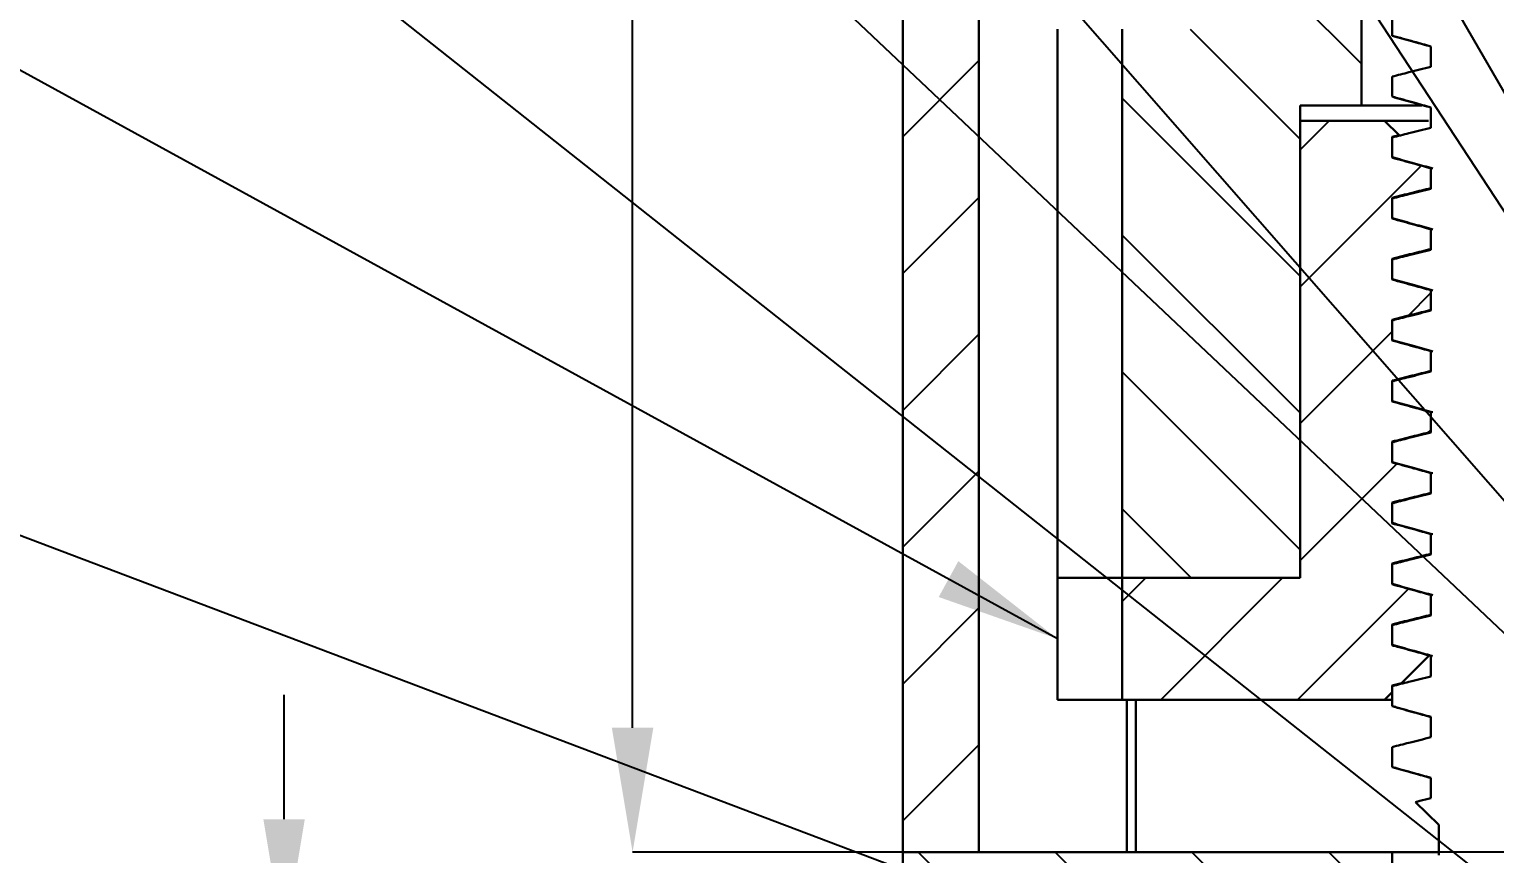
# Model space of a CAD drawing. Header units: millimetres. Extents: x 0 to 2406, y -938 to 757.
# Drawn here: x 2070.57 to 2118.65, y -716.01 to -688.96 of the extents above; entities that cross this region are included whole.
import ezdxf

# ---------------------------------------------------------------- set-up
doc = ezdxf.new("R2010")
doc.units = ezdxf.units.MM
doc.header["$PDSIZE"] = -1
doc.layers.add('10', color=7, linetype='Continuous')
doc.styles.add('SLDTEXTSTYLE2', font='TXT', dxfattribs={"width": 0.7})
doc.dimstyles.new('SLDDIMSTYLE1', dxfattribs={"dimtxt": 3.5, "dimasz": 4.08, "dimexe": 0, "dimexo": 0.0625, "dimgap": 0.875, "dimtad": 2, "dimrnd": 1e-09, "dimzin": 4, "dimdsep": 46, "dimtxsty": 'SLDTEXTSTYLE2', "dimsah": 1, "dimcen": 0.09, "dimadec": 0, "dimazin": 1, "dimtfac": 1, "dimtofl": 0, "dimtmove": 0, "dimatfit": 3, "dimfxl": 1, "dimfrac": 2, "dimtolj": 1, "dimtzin": 12, "dimarcsym": 0})
doc.dimstyles.new('SLDDIMSTYLE4', dxfattribs={"dimtxt": 0.18, "dimasz": 4.08, "dimexe": 0, "dimexo": 0.0625, "dimgap": 0, "dimtad": 0, "dimtih": 1, "dimtoh": 1, "dimdec": 0, "dimrnd": 1e-09, "dimzin": 0, "dimdsep": 46, "dimtxsty": 'Standard', "dimsah": 1, "dimcen": 0.09, "dimadec": 0, "dimazin": 0, "dimtfac": 4.08, "dimtdec": 0, "dimtofl": 0, "dimtmove": 0, "dimatfit": 3, "dimfxl": 1, "dimfrac": 2, "dimtolj": 1, "dimtzin": 0, "dimarcsym": 0})
doc.dimstyles.new('SLDDIMSTYLE8', dxfattribs={"dimtxt": 3.5, "dimasz": 4.08, "dimexe": 0, "dimexo": 0.0625, "dimgap": 0.875, "dimtad": 2, "dimrnd": 1e-09, "dimzin": 4, "dimdsep": 46, "dimtxsty": 'SLDTEXTSTYLE2', "dimsah": 1, "dimcen": 0.09, "dimadec": 0, "dimazin": 1, "dimtfac": 1, "dimtmove": 0, "dimatfit": 0, "dimfxl": 1, "dimfrac": 2, "dimtolj": 1, "dimtzin": 12, "dimarcsym": 0})
pattern_1 = [(135, (1688.1174, -964.403), (-2.245064, -2.245064), [])]
pattern_2 = [(45, (1688.1174, -964.403), (-2.245064, 2.245064), [])]

# ---------------------------------------------------------------- blocks, each defined once
blk = doc.blocks.new('*D77')
at = {"layer": '10', "color": 0, "lineweight": -2, "transparency": 16777216}
for p, q in [((2078.928, -714.884), (2078.928, -710.804)), ((2099.163, -718.964), (2078.928, -718.964)), ((2078.928, -718.964), (2078.928, -733.664)), ((2100.963, -733.664), (2078.928, -733.664)), ((2078.928, -737.744), (2078.928, -746.869))]:
    blk.add_line(p, q, dxfattribs=at)
at = {"layer": '10', "color": 0, "transparency": 16777216}
for points in [[(2078.248, -714.884), (2079.608, -714.884), (2078.928, -718.964)], [(2078.248, -737.744), (2079.608, -737.744), (2078.928, -733.664)]]:
    blk.add_solid(points, dxfattribs=at)
at = {"layer": 'Defpoints', "color": 0, "transparency": 16777216}
for p in [(2078.928, -718.964), (2099.226, -718.964), (2101.026, -733.664)]:
    blk.add_point(p, dxfattribs=at)
at = {"layer": '10', "color": 0, "lineweight": 25, "transparency": 16777216, "insert": (2072.053, -744.347), "char_height": 3.5, "attachment_point": 2, "rotation": 90, "style": 'SLDTEXTSTYLE2'}
blk.add_mtext('\\A1;{\\Fgbenor|c134;\\H1.71429x;15}', dxfattribs=at)
blk = doc.blocks.new('*D78')
at = {"layer": '10', "color": 0, "lineweight": -2, "transparency": 16777216}
for p, q in [((2123.066, -512.064), (2090.361, -512.064)), ((2090.361, -711.884), (2090.361, -516.144)), ((2125.105, -715.964), (2090.361, -715.964))]:
    blk.add_line(p, q, dxfattribs=at)
at = {"layer": '10', "color": 0, "transparency": 16777216}
for points in [[(2089.681, -516.144), (2091.041, -516.144), (2090.361, -512.064)], [(2089.681, -711.884), (2091.041, -711.884), (2090.361, -715.964)]]:
    blk.add_solid(points, dxfattribs=at)
at = {"layer": 'Defpoints', "color": 0, "transparency": 16777216}
for p in [(2090.361, -512.064), (2123.128, -512.064), (2125.168, -715.964)]:
    blk.add_point(p, dxfattribs=at)
at = {"layer": '10', "color": 0, "lineweight": 25, "transparency": 16777216, "insert": (2083.486, -599.575), "char_height": 3.5, "attachment_point": 2, "rotation": 90, "style": 'SLDTEXTSTYLE2'}
blk.add_mtext('\\A1;{\\Fgbenor|c134;\\H1.71429x;204}', dxfattribs=at)

msp = doc.modelspace()

# ---------------------------------------------------------------- hatches: boundary and pattern name
at = {"layer": '10', "linetype": 'Continuous', "lineweight": 25}
h = msp.add_hatch(dxfattribs=at)
h.set_pattern_fill('ANSI31', color=256, angle=90, style=0)
h.set_pattern_definition(pattern_1)
edge = h.paths.add_edge_path(flags=0)
edge.add_line((2106.4256849, -706.9644928), (2112.2617888, -706.9644928))
edge.add_line((2112.2617888, -706.9644928), (2112.2617888, -691.4644928))
edge.add_line((2112.2617888, -691.4644928), (2114.2739086, -691.4644928))
edge.add_line((2114.2739086, -691.4644928), (2114.2739086, -492.1147079))
edge.add_spline(control_points=[(2114.2739086, -492.1147079), (2114.1899202, -492.0646482), (2114.1059393, -492.014576), (2114.0219649, -491.9644928)], knot_values=[0.013742572, 0.013742572, 0.013742572, 0.013742572, 0.0140322545, 0.0140322545, 0.0140322545, 0.0140322545], weights=[1, 1, 1, 1], degree=3, periodic=0)
edge.add_line((2114.0219649, -491.9644928), (2114.0219649, -458.4644928))
edge.add_spline(control_points=[(2114.0219649, -458.4644928), (2113.5186015, -457.9648567), (2113.0156696, -457.4647857), (2112.5129589, -456.9644928)], knot_values=[0.0187995827, 0.0187995827, 0.0187995827, 0.0187995827, 0.0209215817, 0.0209215817, 0.0209215817, 0.0209215817], weights=[1, 1, 1, 1], degree=3, periodic=0)
edge.add_line((2112.5129589, -456.9644928), (2111.0570622, -456.9644928))
edge.add_spline(control_points=[(2111.0570622, -456.9644928), (2110.7895198, -457.2311228), (2110.5220168, -457.4977924), (2110.2545445, -457.7644928)], knot_values=[0.0262010486, 0.0262010486, 0.0262010486, 0.0262010486, 0.0273347172, 0.0273347172, 0.0273347172, 0.0273347172], weights=[1, 1, 1, 1], degree=3, periodic=0)
edge.add_line((2110.2545445, -457.7644928), (2110.2545445, -688.9644928))
edge.add_line((2110.2545445, -688.9644928), (2106.4256849, -688.9644928))
edge.add_line((2106.4256849, -688.9644928), (2106.4256849, -706.9644928))
h = msp.add_hatch(dxfattribs=at)
h.set_pattern_fill('ANSI31', color=256, style=0)
h.set_pattern_definition(pattern_2)
h.paths.add_polyline_path([(2099.2256849, -715.9644928), (2101.7256849, -715.9644928), (2101.7256849, -495.9644928), (2100.0256849, -495.9644928), (2100.0256849, -497.9644928), (2099.2256849, -497.9644928)], flags=0)
h = msp.add_hatch(dxfattribs=at)
h.set_pattern_fill('ANSI31', color=256, style=0)
h.set_pattern_definition(pattern_2)
edge = h.paths.add_edge_path(flags=0)
edge.add_line((2116.5533367, -706.1746144), (2116.5533367, -705.5144873))
edge.add_spline(control_points=[(2116.5533367, -705.5144873), (2116.3482707, -705.4571171), (2116.1431043, -705.4001054), (2115.9378747, -705.3433231), (2115.7198659, -705.2830051), (2115.5017849, -705.2229479), (2115.2836568, -705.1630627)], knot_values=[0.0000397731, 0.0000397731, 0.0000397731, 0.0000397731, 0.0006785928, 0.0006785928, 0.0006785928, 0.0013571902, 0.0013571902, 0.0013571902, 0.0013571902], weights=[1, 1, 1, 1, 1, 1, 1], degree=3, periodic=0)
edge.add_line((2115.2836568, -705.1630627), (2115.2836568, -704.4930627))
edge.add_spline(control_points=[(2115.2836568, -704.4930627), (2115.5014185, -704.4375022), (2115.7192661, -704.3822758), (2115.9372415, -704.3275599), (2116.142473, -704.276043), (2116.3478182, -704.2249739), (2116.5533367, -704.1746144)], knot_values=[0, 0, 0, 0, 0.0006742137, 0.0006742137, 0.0006742137, 0.0013090105, 0.0013090105, 0.0013090105, 0.0013090105], weights=[1, 1, 1, 1, 1, 1, 1], degree=3, periodic=0)
edge.add_line((2116.5533367, -704.1746144), (2116.5533367, -703.5144873))
edge.add_spline(control_points=[(2116.5533367, -703.5144873), (2116.3482707, -703.4571171), (2116.1431043, -703.4001054), (2115.9378747, -703.3433231), (2115.7198659, -703.2830051), (2115.5017849, -703.2229479), (2115.2836568, -703.1630627)], knot_values=[0.0000397731, 0.0000397731, 0.0000397731, 0.0000397731, 0.0006785928, 0.0006785928, 0.0006785928, 0.0013571902, 0.0013571902, 0.0013571902, 0.0013571902], weights=[1, 1, 1, 1, 1, 1, 1], degree=3, periodic=0)
edge.add_line((2115.2836568, -703.1630627), (2115.2836568, -702.4930627))
edge.add_spline(control_points=[(2115.2836568, -702.4930627), (2115.5014185, -702.4375022), (2115.7192661, -702.3822758), (2115.9372415, -702.3275599), (2116.142473, -702.276043), (2116.3478182, -702.2249739), (2116.5533367, -702.1746144)], knot_values=[0, 0, 0, 0, 0.0006742137, 0.0006742137, 0.0006742137, 0.0013090105, 0.0013090105, 0.0013090105, 0.0013090105], weights=[1, 1, 1, 1, 1, 1, 1], degree=3, periodic=0)
edge.add_line((2116.5533367, -702.1746144), (2116.5533367, -701.5144873))
edge.add_spline(control_points=[(2116.5533367, -701.5144873), (2116.3482707, -701.4571171), (2116.1431043, -701.4001054), (2115.9378747, -701.3433231), (2115.7198659, -701.2830051), (2115.5017849, -701.2229479), (2115.2836568, -701.1630627)], knot_values=[0.0000397731, 0.0000397731, 0.0000397731, 0.0000397731, 0.0006785928, 0.0006785928, 0.0006785928, 0.0013571902, 0.0013571902, 0.0013571902, 0.0013571902], weights=[1, 1, 1, 1, 1, 1, 1], degree=3, periodic=0)
edge.add_line((2115.2836568, -701.1630627), (2115.2836568, -700.4930627))
edge.add_spline(control_points=[(2115.2836568, -700.4930627), (2115.5014185, -700.4375022), (2115.7192661, -700.3822758), (2115.9372415, -700.3275599), (2116.142473, -700.276043), (2116.3478182, -700.2249739), (2116.5533367, -700.1746144)], knot_values=[0, 0, 0, 0, 0.0006742137, 0.0006742137, 0.0006742137, 0.0013090105, 0.0013090105, 0.0013090105, 0.0013090105], weights=[1, 1, 1, 1, 1, 1, 1], degree=3, periodic=0)
edge.add_line((2116.5533367, -700.1746144), (2116.5533367, -699.5144873))
edge.add_spline(control_points=[(2116.5533367, -699.5144873), (2116.3482707, -699.4571171), (2116.1431043, -699.4001054), (2115.9378747, -699.3433231), (2115.7198659, -699.2830051), (2115.5017849, -699.2229479), (2115.2836568, -699.1630627)], knot_values=[0.0000397731, 0.0000397731, 0.0000397731, 0.0000397731, 0.0006785928, 0.0006785928, 0.0006785928, 0.0013571902, 0.0013571902, 0.0013571902, 0.0013571902], weights=[1, 1, 1, 1, 1, 1, 1], degree=3, periodic=0)
edge.add_line((2115.2836568, -699.1630627), (2115.2836568, -698.4930627))
edge.add_spline(control_points=[(2115.2836568, -698.4930627), (2115.5014185, -698.4375022), (2115.7192661, -698.3822758), (2115.9372415, -698.3275599), (2116.142473, -698.276043), (2116.3478182, -698.2249739), (2116.5533367, -698.1746144)], knot_values=[0, 0, 0, 0, 0.0006742137, 0.0006742137, 0.0006742137, 0.0013090105, 0.0013090105, 0.0013090105, 0.0013090105], weights=[1, 1, 1, 1, 1, 1, 1], degree=3, periodic=0)
edge.add_line((2116.5533367, -698.1746144), (2116.5533367, -697.5144873))
edge.add_spline(control_points=[(2116.5533367, -697.5144873), (2116.3482707, -697.4571171), (2116.1431043, -697.4001054), (2115.9378747, -697.3433231), (2115.7198659, -697.2830051), (2115.5017849, -697.2229479), (2115.2836568, -697.1630627)], knot_values=[0.0000397731, 0.0000397731, 0.0000397731, 0.0000397731, 0.0006785928, 0.0006785928, 0.0006785928, 0.0013571902, 0.0013571902, 0.0013571902, 0.0013571902], weights=[1, 1, 1, 1, 1, 1, 1], degree=3, periodic=0)
edge.add_line((2115.2836568, -697.1630627), (2115.2836568, -696.4930627))
edge.add_spline(control_points=[(2115.2836568, -696.4930627), (2115.5014185, -696.4375022), (2115.7192661, -696.3822758), (2115.9372415, -696.3275599), (2116.142473, -696.276043), (2116.3478182, -696.2249739), (2116.5533367, -696.1746144)], knot_values=[0, 0, 0, 0, 0.0006742137, 0.0006742137, 0.0006742137, 0.0013090105, 0.0013090105, 0.0013090105, 0.0013090105], weights=[1, 1, 1, 1, 1, 1, 1], degree=3, periodic=0)
edge.add_line((2116.5533367, -696.1746144), (2116.5533367, -695.5144873))
edge.add_spline(control_points=[(2116.5533367, -695.5144873), (2116.3482707, -695.4571171), (2116.1431043, -695.4001054), (2115.9378747, -695.3433231), (2115.7198659, -695.2830051), (2115.5017849, -695.2229479), (2115.2836568, -695.1630627)], knot_values=[0.0000397731, 0.0000397731, 0.0000397731, 0.0000397731, 0.0006785928, 0.0006785928, 0.0006785928, 0.0013571902, 0.0013571902, 0.0013571902, 0.0013571902], weights=[1, 1, 1, 1, 1, 1, 1], degree=3, periodic=0)
edge.add_line((2115.2836568, -695.1630627), (2115.2836568, -694.4930627))
edge.add_spline(control_points=[(2115.2836568, -694.4930627), (2115.5014185, -694.4375022), (2115.7192661, -694.3822758), (2115.9372415, -694.3275599), (2116.142473, -694.276043), (2116.3478182, -694.2249739), (2116.5533367, -694.1746144)], knot_values=[0, 0, 0, 0, 0.0006742137, 0.0006742137, 0.0006742137, 0.0013090105, 0.0013090105, 0.0013090105, 0.0013090105], weights=[1, 1, 1, 1, 1, 1, 1], degree=3, periodic=0)
edge.add_line((2116.5533367, -694.1746144), (2116.5533367, -693.5144873))
edge.add_spline(control_points=[(2116.5533367, -693.5144873), (2116.3482707, -693.4571171), (2116.1431043, -693.4001054), (2115.9378747, -693.3433231), (2115.7198659, -693.2830051), (2115.5017849, -693.2229479), (2115.2836568, -693.1630627)], knot_values=[0.0000397731, 0.0000397731, 0.0000397731, 0.0000397731, 0.0006785928, 0.0006785928, 0.0006785928, 0.0013571902, 0.0013571902, 0.0013571902, 0.0013571902], weights=[1, 1, 1, 1, 1, 1, 1], degree=3, periodic=0)
edge.add_line((2115.2836568, -693.1630627), (2115.2836568, -692.4930627))
edge.add_spline(control_points=[(2115.2836568, -692.4930627), (2115.3583854, -692.4739962), (2115.4331241, -692.4549699), (2115.5078746, -692.4359896)], knot_values=[0, 0, 0, 0, 0.0002313674, 0.0002313674, 0.0002313674, 0.0002313674], weights=[1, 1, 1, 1], degree=3, periodic=0)
edge.add_spline(control_points=[(2115.5078746, -692.4359896), (2115.3487806, -692.2789163), (2115.189786, -692.1217423), (2115.0308662, -691.9644928)], knot_values=[0.0132082727, 0.0132082727, 0.0132082727, 0.0132082727, 0.0138769161, 0.0138769161, 0.0138769161, 0.0138769161], weights=[1, 1, 1, 1], degree=3, periodic=0)
edge.add_line((2115.0308662, -691.9644928), (2112.2617888, -691.9644928))
edge.add_line((2112.2617888, -691.9644928), (2112.2617888, -706.9644928))
edge.add_line((2112.2617888, -706.9644928), (2106.4256849, -706.9644928))
edge.add_line((2106.4256849, -706.9644928), (2106.4256849, -710.9644928))
edge.add_line((2106.4256849, -710.9644928), (2115.0308662, -710.9644928))
edge.add_spline(control_points=[(2115.0308662, -710.9644928), (2115.1151075, -710.881137), (2115.1993699, -710.7978025), (2115.2836568, -710.7144928)], knot_values=[0.0000542978, 0.0000542978, 0.0000542978, 0.0000542978, 0.000409714, 0.000409714, 0.000409714, 0.000409714], weights=[1, 1, 1, 1], degree=3, periodic=0)
edge.add_line((2115.2836568, -710.7144928), (2115.2836568, -710.4930627))
edge.add_spline(control_points=[(2115.2836568, -710.4930627), (2115.3842857, -710.4673879), (2115.4849331, -710.4417858), (2115.5856027, -710.4162713)], knot_values=[0, 0, 0, 0, 0.0003115576, 0.0003115576, 0.0003115576, 0.0003115576], weights=[1, 1, 1, 1], degree=3, periodic=0)
edge.add_spline(control_points=[(2115.5856027, -710.4162713), (2115.8944521, -710.1114746), (2116.2036751, -709.8070548), (2116.5136317, -709.5033842)], knot_values=[0.0008339732, 0.0008339732, 0.0008339732, 0.0008339732, 0.0021354011, 0.0021354011, 0.0021354011, 0.0021354011], weights=[1, 1, 1, 1], degree=3, periodic=0)
edge.add_spline(control_points=[(2116.5136317, -709.5033842), (2116.3217881, -709.4497599), (2116.1298591, -709.3964408), (2115.9378747, -709.3433231), (2115.7198659, -709.2830051), (2115.5017849, -709.2229479), (2115.2836568, -709.1630627)], knot_values=[0.0000810013, 0.0000810013, 0.0000810013, 0.0000810013, 0.0006785928, 0.0006785928, 0.0006785928, 0.0013571902, 0.0013571902, 0.0013571902, 0.0013571902], weights=[1, 1, 1, 1, 1, 1, 1], degree=3, periodic=0)
edge.add_line((2115.2836568, -709.1630627), (2115.2836568, -708.4930627))
edge.add_spline(control_points=[(2115.2836568, -708.4930627), (2115.5014185, -708.4375022), (2115.7192661, -708.3822758), (2115.9372415, -708.3275599), (2116.142473, -708.276043), (2116.3478182, -708.2249739), (2116.5533367, -708.1746144)], knot_values=[0, 0, 0, 0, 0.0006742137, 0.0006742137, 0.0006742137, 0.0013090105, 0.0013090105, 0.0013090105, 0.0013090105], weights=[1, 1, 1, 1, 1, 1, 1], degree=3, periodic=0)
edge.add_line((2116.5533367, -708.1746144), (2116.5533367, -707.5144873))
edge.add_spline(control_points=[(2116.5533367, -707.5144873), (2116.3482707, -707.4571171), (2116.1431043, -707.4001054), (2115.9378747, -707.3433231), (2115.7198659, -707.2830051), (2115.5017849, -707.2229479), (2115.2836568, -707.1630627)], knot_values=[0.0000397731, 0.0000397731, 0.0000397731, 0.0000397731, 0.0006785928, 0.0006785928, 0.0006785928, 0.0013571902, 0.0013571902, 0.0013571902, 0.0013571902], weights=[1, 1, 1, 1, 1, 1, 1], degree=3, periodic=0)
edge.add_line((2115.2836568, -707.1630627), (2115.2836568, -706.4930627))
edge.add_spline(control_points=[(2115.2836568, -706.4930627), (2115.5014185, -706.4375022), (2115.7192661, -706.3822758), (2115.9372415, -706.3275599), (2116.142473, -706.276043), (2116.3478182, -706.2249739), (2116.5533367, -706.1746144)], knot_values=[0, 0, 0, 0, 0.0006742137, 0.0006742137, 0.0006742137, 0.0013090105, 0.0013090105, 0.0013090105, 0.0013090105], weights=[1, 1, 1, 1, 1, 1, 1], degree=3, periodic=0)
h = msp.add_hatch(dxfattribs=at)
h.set_pattern_fill('ANSI31', color=256, angle=90, style=0)
h.set_pattern_definition(pattern_1)
h.paths.add_polyline_path([(2099.2256849, -715.9644928), (2099.2256849, -718.9644928), (2115.2836568, -718.9644928), (2115.2836568, -715.9644928)], flags=0)

# ---------------------------------------------------------------- linework, layer by layer
at = {"color": 7, "linetype": 'Continuous', "lineweight": 30}
for p, q in [((2114.2739086, -691.4644928), (2114.2739086, -492.1147079)), ((2101.7256849, -715.9644928), (2101.7256849, -495.9644928)), ((2099.2256849, -715.9644928), (2099.2256849, -497.9644928)), ((2104.3058859, -706.9644928), (2104.3058859, -688.9644928)), ((2106.4256849, -688.9644928), (2106.4256849, -706.9644928)), ((2115.2836568, -689.1770925), (2115.2836568, -688.5139002)), ((2115.369521, -689.2012007), (2115.2836458, -689.177088)), ((2116.5533367, -689.5254174), (2116.5533367, -690.1954174)), ((2115.2836568, -691.173861), (2115.2836568, -690.5174144)), ((2115.3888567, -691.1992127), (2115.2836611, -691.1738628)), ((2112.2617888, -691.4644928), (2112.2617888, -706.9644928)), ((2112.2617888, -691.4644928), (2114.2739086, -691.4644928)), ((2114.2739086, -691.4644928), (2116.2618087, -691.4644928)), ((2116.5533367, -691.5254174), (2116.5533367, -692.1954174)), ((2112.2617888, -706.9644928), (2112.2617888, -691.9644928)), ((2115.0308662, -691.9644928), (2112.2617888, -691.9644928)), ((2115.5078746, -692.4359896), (2115.0308662, -691.9644928)), ((2115.0308662, -691.9644928), (2116.4786481, -691.9644928)), ((2115.2836568, -692.4930627), (2115.5078746, -692.4359896)), ((2115.2836568, -693.1630627), (2115.2836568, -692.4930627)), ((2115.2836568, -693.1747559), (2115.2836568, -692.5138427)), ((2116.5533367, -693.5144873), (2116.5533367, -694.1746144)), ((2116.6220307, -693.5317669), (2116.5533367, -693.5144873)), ((2116.5533367, -693.5254174), (2116.5533367, -694.1954174)), ((2115.2836568, -695.1630627), (2115.2836568, -694.4930627)), ((2115.3575852, -694.5086791), (2115.2836568, -694.4930627)), ((2115.2836568, -695.177571), (2115.2836568, -694.5145963)), ((2116.5533367, -695.5144873), (2116.5533367, -696.1746144)), ((2116.6220307, -695.5317669), (2116.5533367, -695.5144873)), ((2116.5533367, -695.5254174), (2116.5533367, -696.1954174)), ((2115.2836568, -697.1630627), (2115.2836568, -696.4930627)), ((2115.3587224, -696.5089193), (2115.2836568, -696.4930627)), ((2115.2836568, -697.1729705), (2115.2836568, -696.516921)), ((2115.3662226, -697.1975624), (2115.2836651, -697.1729739)), ((2116.5533367, -697.5144873), (2116.5533367, -698.1746144)), ((2116.6220307, -697.5317669), (2116.5533367, -697.5144873)), ((2116.5533367, -697.5254174), (2116.5533367, -698.1954174)), ((2115.2836568, -699.1630627), (2115.2836568, -698.4930627)), ((2115.3575647, -698.5086748), (2115.2836568, -698.4930627)), ((2115.2836568, -699.1754305), (2115.2836568, -698.5145544)), ((2115.3705088, -699.1999417), (2115.2836536, -699.1754292)), ((2116.5533367, -699.5144873), (2116.5533367, -700.1746144)), ((2116.6220307, -699.5317669), (2116.5533367, -699.5144873)), ((2116.5533367, -699.5254174), (2116.5533367, -700.1954174)), ((2115.2836568, -701.1630627), (2115.2836568, -700.4930627)), ((2115.3587406, -700.5089232), (2115.2836568, -700.4930627)), ((2115.2836568, -701.173916), (2115.2836568, -700.5169581)), ((2115.3914264, -701.1993328), (2115.2836608, -701.1739177)), ((2116.5533367, -701.5144873), (2116.5533367, -702.1746144)), ((2116.6220307, -701.5317669), (2116.5533367, -701.5144873)), ((2116.5533367, -701.5254174), (2116.5533367, -702.1954174)), ((2115.2836568, -703.1630627), (2115.2836568, -702.4930627)), ((2115.3572575, -702.5086099), (2115.2836568, -702.4930627)), ((2115.2836568, -703.1739967), (2115.2836568, -702.5139265)), ((2116.5533367, -703.5144873), (2116.5533367, -704.1746144)), ((2116.6220307, -703.5317669), (2116.5533367, -703.5144873)), ((2116.5533367, -703.5254174), (2116.5533367, -704.1954174)), ((2115.2836568, -705.1630627), (2115.2836568, -704.4930627)), ((2115.3576572, -704.5086943), (2115.2836568, -704.4930627)), ((2115.2836568, -705.1750084), (2115.2836568, -704.5147435)), ((2116.5533367, -705.5144873), (2116.5533367, -706.1746144)), ((2116.6220307, -705.5317669), (2116.5533367, -705.5144873)), ((2116.5533367, -705.5254174), (2116.5533367, -706.1954174)), ((2115.2836568, -707.1630627), (2115.2836568, -706.4930627)), ((2115.3586326, -706.5089004), (2115.2836568, -706.4930627)), ((2115.2836568, -707.1740105), (2115.2836568, -706.5167374)), ((2104.3058859, -706.9644928), (2106.4256849, -706.9644928)), ((2104.3058859, -706.9644928), (2104.3058859, -710.9644928)), ((2106.4256849, -706.9644928), (2104.3058859, -706.9644928)), ((2112.2617888, -706.9644928), (2106.4256849, -706.9644928)), ((2106.4256849, -706.9644928), (2106.4256849, -710.9644928)), ((2106.4256849, -706.9644928), (2112.2617888, -706.9644928)), ((2115.3246218, -707.1859898), (2115.2836604, -707.1740119)), ((2116.5533367, -707.5144873), (2116.5533367, -708.1746144)), ((2116.6220307, -707.5317669), (2116.5533367, -707.5144873)), ((2116.5533367, -707.5254174), (2116.5533367, -708.1954174)), ((2115.2836568, -709.1630627), (2115.2836568, -708.4930627)), ((2115.3576272, -708.508688), (2115.2836568, -708.4930627)), ((2115.2836568, -709.1747529), (2115.2836568, -708.5146823)), ((2115.5856027, -710.4162713), (2116.5136317, -709.5033842)), ((2116.5533367, -709.5254174), (2116.5533367, -710.1954174)), ((2115.2836568, -710.4930627), (2115.5856027, -710.4162713)), ((2115.2836568, -710.7144928), (2115.2836568, -710.4930627)), ((2115.3585255, -710.5088777), (2115.2836568, -710.4930627)), ((2115.2836568, -711.1739875), (2115.2836568, -710.5165185)), ((2106.4256849, -710.9644928), (2104.3058859, -710.9644928)), ((2106.4256849, -710.9644928), (2115.0308662, -710.9644928)), ((2106.5756849, -715.9644928), (2106.5756849, -710.9644928)), ((2106.8756849, -715.9644928), (2106.8756849, -710.9644928)), ((2115.0308662, -710.9644928), (2115.2836568, -710.7144928)), ((2115.2836568, -710.9644928), (2115.0308662, -710.9644928)), ((2115.3940085, -711.1994676), (2115.2836605, -711.173989)), ((2116.5533367, -711.5254174), (2116.5533367, -712.1954174)), ((2115.2836568, -713.1761392), (2115.2836568, -712.5140255)), ((2115.3991936, -713.201182), (2115.2836502, -713.1761365)), ((2116.5533367, -713.5254174), (2116.5533367, -714.1954174)), ((2116.0500611, -714.3204154), (2116.8090138, -715.0644928)), ((2116.8090138, -716.0644928), (2116.8090138, -715.0644928)), ((2101.7256849, -715.9644928), (2099.2256849, -715.9644928)), ((2099.2256849, -718.9644928), (2099.2256849, -715.9644928)), ((2115.2836568, -715.9644928), (2099.2256849, -715.9644928)), ((2115.2836568, -718.9644928), (2115.2836568, -715.9644928)), ((2116.8090138, -715.9644928), (2115.2836568, -715.9644928))]:
    msp.add_line(p, q, dxfattribs=at)
for points, knots in [([(2115.2836568, -689.1747443), (2115.4027351, -689.2074094), (2115.6408916, -689.2727397), (2116.0641927, -689.3893629), (2116.3682453, -689.4739346), (2116.5533367, -689.5254174)], [0, 0, 0, 0, 0.2812230588, 0.5624461346, 1, 1, 1, 1]), ([(2115.3572946, -689.1985924), (2115.5737878, -689.2582207), (2115.9728614, -689.3681369), (2116.3711263, -689.4796302), (2116.5533367, -689.5306395)], [0, 0, 0, 0, 0.5424893841, 1, 1, 1, 1]), ([(2116.5533367, -690.1954174), (2116.4334608, -690.2250228), (2116.193709, -690.2842335), (2115.7704611, -690.3905593), (2115.4672324, -690.4678346), (2115.2836568, -690.5146172)], [0, 0, 0, 0, 0.2829471771, 0.5658941508, 1, 1, 1, 1]), ([(2115.2836568, -691.1747443), (2115.4027351, -691.2074094), (2115.6408916, -691.2727397), (2116.0641927, -691.3893629), (2116.3682453, -691.4739346), (2116.5533367, -691.5254174)], [0, 0, 0, 0, 0.2812230588, 0.5624461346, 1, 1, 1, 1]), ([(2115.3572946, -691.1985924), (2115.5737878, -691.2582207), (2115.9728614, -691.3681369), (2116.3711263, -691.4796302), (2116.5533367, -691.5306395)], [0, 0, 0, 0, 0.5424893852, 1, 1, 1, 1]), ([(2116.5533367, -692.1954174), (2116.4334608, -692.2250228), (2116.193709, -692.2842335), (2115.7704611, -692.3905593), (2115.4672324, -692.4678346), (2115.2836568, -692.5146172)], [0, 0, 0, 0, 0.2829471771, 0.5658941508, 1, 1, 1, 1]), ([(2115.3621356, -693.1995063), (2115.3538308, -693.1975871), (2115.3174153, -693.1891716), (2115.2983636, -693.181036), (2115.2836567, -693.1747558)], [0, 0, 0, 0, 0.2280581208, 1, 1, 1, 1]), ([(2116.5533367, -693.5144873), (2116.3482156, -693.4573138), (2115.9252009, -693.3394065), (2115.5017666, -693.2230154), (2115.2836568, -693.1630627)], [0, 0, 0, 0, 0.4849030535, 1, 1, 1, 1]), ([(2115.2836568, -693.1747443), (2115.4027351, -693.2074094), (2115.6408916, -693.2727397), (2116.0641927, -693.3893629), (2116.3682453, -693.4739346), (2116.5533367, -693.5254174)], [0, 0, 0, 0, 0.2812230588, 0.5624461346, 1, 1, 1, 1]), ([(2115.2836568, -694.4930627), (2115.5014525, -694.4376325), (2115.9243105, -694.3300126), (2116.3479133, -694.2253633), (2116.5533367, -694.1746144)], [0, 0, 0, 0, 0.5150564462, 1, 1, 1, 1]), ([(2116.5533367, -694.1954174), (2116.4334608, -694.2250228), (2116.193709, -694.2842335), (2115.7704611, -694.3905593), (2115.4672324, -694.4678346), (2115.2836568, -694.5146172)], [0, 0, 0, 0, 0.2829471771, 0.5658941508, 1, 1, 1, 1]), ([(2116.5533367, -695.5144873), (2116.3482156, -695.4573138), (2115.9252009, -695.3394065), (2115.5017666, -695.2230154), (2115.2836568, -695.1630627)], [0, 0, 0, 0, 0.4849030535, 1, 1, 1, 1]), ([(2115.2836568, -695.1747443), (2115.4027351, -695.2074094), (2115.6408916, -695.2727397), (2116.0641927, -695.3893629), (2116.3682453, -695.4739346), (2116.5533367, -695.5254174)], [0, 0, 0, 0, 0.2812230588, 0.5624461346, 1, 1, 1, 1]), ([(2115.2836568, -696.4930627), (2115.5014525, -696.4376325), (2115.9243105, -696.3300126), (2116.3479133, -696.2253633), (2116.5533367, -696.1746144)], [0, 0, 0, 0, 0.5150564462, 1, 1, 1, 1]), ([(2116.5533367, -696.1954174), (2116.4334608, -696.2250228), (2116.193709, -696.2842335), (2115.7704611, -696.3905593), (2115.4672324, -696.4678346), (2115.2836568, -696.5146172)], [0, 0, 0, 0, 0.2829471771, 0.5658941508, 1, 1, 1, 1]), ([(2116.5533367, -697.5144873), (2116.3482156, -697.4573138), (2115.9252009, -697.3394065), (2115.5017666, -697.2230154), (2115.2836568, -697.1630627)], [0, 0, 0, 0, 0.4849030535, 1, 1, 1, 1]), ([(2115.2836568, -697.1747443), (2115.4027351, -697.2074094), (2115.6408916, -697.2727397), (2116.0641927, -697.3893629), (2116.3682453, -697.4739346), (2116.5533367, -697.5254174)], [0, 0, 0, 0, 0.2812230588, 0.5624461346, 1, 1, 1, 1]), ([(2115.2836568, -698.4930627), (2115.5014525, -698.4376325), (2115.9243105, -698.3300126), (2116.3479133, -698.2253633), (2116.5533367, -698.1746144)], [0, 0, 0, 0, 0.5150564462, 1, 1, 1, 1]), ([(2116.5533367, -698.1954174), (2116.4334608, -698.2250228), (2116.193709, -698.2842335), (2115.7704611, -698.3905593), (2115.4672324, -698.4678346), (2115.2836568, -698.5146172)], [0, 0, 0, 0, 0.2829471771, 0.5658941508, 1, 1, 1, 1]), ([(2116.5533367, -699.5144873), (2116.3482156, -699.4573138), (2115.9252009, -699.3394065), (2115.5017666, -699.2230154), (2115.2836568, -699.1630627)], [0, 0, 0, 0, 0.4849030535, 1, 1, 1, 1]), ([(2115.2836568, -699.1747443), (2115.4027351, -699.2074094), (2115.6408916, -699.2727397), (2116.0641927, -699.3893629), (2116.3682453, -699.4739346), (2116.5533367, -699.5254174)], [0, 0, 0, 0, 0.2812230588, 0.5624461346, 1, 1, 1, 1]), ([(2115.2836568, -700.4930627), (2115.5014525, -700.4376325), (2115.9243105, -700.3300126), (2116.3479133, -700.2253633), (2116.5533367, -700.1746144)], [0, 0, 0, 0, 0.5150564462, 1, 1, 1, 1]), ([(2116.5533367, -700.1954174), (2116.4334608, -700.2250228), (2116.193709, -700.2842335), (2115.7704611, -700.3905593), (2115.4672324, -700.4678346), (2115.2836568, -700.5146172)], [0, 0, 0, 0, 0.2829471771, 0.5658941508, 1, 1, 1, 1]), ([(2116.5533367, -701.5144873), (2116.3482156, -701.4573138), (2115.9252009, -701.3394065), (2115.5017666, -701.2230154), (2115.2836568, -701.1630627)], [0, 0, 0, 0, 0.4849030535, 1, 1, 1, 1]), ([(2115.2836568, -701.1747443), (2115.4027351, -701.2074094), (2115.6408916, -701.2727397), (2116.0641927, -701.3893629), (2116.3682453, -701.4739346), (2116.5533367, -701.5254174)], [0, 0, 0, 0, 0.2812230588, 0.5624461346, 1, 1, 1, 1]), ([(2115.2836568, -702.4930627), (2115.5014525, -702.4376325), (2115.9243105, -702.3300126), (2116.3479133, -702.2253633), (2116.5533367, -702.1746144)], [0, 0, 0, 0, 0.5150564462, 1, 1, 1, 1]), ([(2116.5533367, -702.1954174), (2116.4334608, -702.2250228), (2116.193709, -702.2842335), (2115.7704611, -702.3905593), (2115.4672324, -702.4678346), (2115.2836568, -702.5146172)], [0, 0, 0, 0, 0.2829471771, 0.5658941508, 1, 1, 1, 1]), ([(2116.5533367, -703.5144873), (2116.3482156, -703.4573138), (2115.9252009, -703.3394065), (2115.5017666, -703.2230154), (2115.2836568, -703.1630627)], [0, 0, 0, 0, 0.4849030535, 1, 1, 1, 1]), ([(2115.2836568, -703.1747443), (2115.4027351, -703.2074094), (2115.6408916, -703.2727397), (2116.0641927, -703.3893629), (2116.3682453, -703.4739346), (2116.5533367, -703.5254174)], [0, 0, 0, 0, 0.28122305878, 0.56244613455, 1, 1, 1, 1]), ([(2115.3629779, -703.1985486), (2115.3368863, -703.1914991), (2115.3064112, -703.1832652), (2115.2865214, -703.1751635), (2115.2836604, -703.1739981)], [0, 0, 0, 0, 0.8561575094, 1, 1, 1, 1]), ([(2115.2836568, -704.4930627), (2115.5014525, -704.4376325), (2115.9243105, -704.3300126), (2116.3479133, -704.2253633), (2116.5533367, -704.1746144)], [0, 0, 0, 0, 0.5150564462, 1, 1, 1, 1]), ([(2116.5533367, -704.1954174), (2116.4334608, -704.2250228), (2116.193709, -704.2842335), (2115.7704611, -704.3905593), (2115.4672324, -704.4678346), (2115.2836568, -704.5146172)], [0, 0, 0, 0, 0.2829471771, 0.5658941508, 1, 1, 1, 1]), ([(2115.3605381, -705.1989423), (2115.3561488, -705.1980059), (2115.3174691, -705.1897542), (2115.2995454, -705.1819376), (2115.2836556, -705.1750079)], [0, 0, 0, 0, 0.1134790876, 1, 1, 1, 1]), ([(2116.5533367, -705.5144873), (2116.3482156, -705.4573138), (2115.9252009, -705.3394065), (2115.5017666, -705.2230154), (2115.2836568, -705.1630627)], [0, 0, 0, 0, 0.4849030535, 1, 1, 1, 1]), ([(2115.2836568, -705.1747443), (2115.4027351, -705.2074094), (2115.6408916, -705.2727397), (2116.0641927, -705.3893629), (2116.3682453, -705.4739346), (2116.5533367, -705.5254174)], [0, 0, 0, 0, 0.2812230588, 0.5624461346, 1, 1, 1, 1]), ([(2115.2836568, -706.4930627), (2115.5014525, -706.4376325), (2115.9243105, -706.3300126), (2116.3479133, -706.2253633), (2116.5533367, -706.1746144)], [0, 0, 0, 0, 0.5150564462, 1, 1, 1, 1]), ([(2116.5533367, -706.1954174), (2116.4334608, -706.2250228), (2116.193709, -706.2842335), (2115.7704611, -706.3905593), (2115.4672324, -706.4678346), (2115.2836568, -706.5146172)], [0, 0, 0, 0, 0.2829471771, 0.5658941508, 1, 1, 1, 1]), ([(2116.5533367, -707.5144873), (2116.3482156, -707.4573138), (2115.9252009, -707.3394065), (2115.5017666, -707.2230154), (2115.2836568, -707.1630627)], [0, 0, 0, 0, 0.4849030535, 1, 1, 1, 1]), ([(2115.2836568, -707.1747443), (2115.4027351, -707.2074094), (2115.6408916, -707.2727397), (2116.0641927, -707.3893629), (2116.3682453, -707.4739346), (2116.5533367, -707.5254174)], [0, 0, 0, 0, 0.28122305878, 0.56244613455, 1, 1, 1, 1]), ([(2115.2836568, -708.4930627), (2115.5014525, -708.4376325), (2115.9243105, -708.3300126), (2116.3479133, -708.2253633), (2116.5533367, -708.1746144)], [0, 0, 0, 0, 0.5150564462, 1, 1, 1, 1]), ([(2116.5533367, -708.1954174), (2116.4334608, -708.2250228), (2116.193709, -708.2842335), (2115.7704611, -708.3905593), (2115.4672324, -708.4678346), (2115.2836568, -708.5146172)], [0, 0, 0, 0, 0.2829471771, 0.5658941508, 1, 1, 1, 1]), ([(2116.5136317, -709.5033842), (2116.3217412, -709.4499275), (2115.9119486, -709.335768), (2115.5017662, -709.2230168), (2115.2836568, -709.1630627)], [0, 0, 0, 0, 0.4682624777, 1, 1, 1, 1]), ([(2115.2836568, -709.1747443), (2115.4027351, -709.2074094), (2115.6408916, -709.2727397), (2116.0641927, -709.3893629), (2116.3682453, -709.4739346), (2116.5533367, -709.5254174)], [0, 0, 0, 0, 0.28122305878, 0.56244613455, 1, 1, 1, 1]), ([(2115.3643657, -709.1992697), (2115.3399277, -709.1928568), (2115.3081897, -709.1845282), (2115.2882443, -709.1765808), (2115.2836568, -709.1747529)], [0, 0, 0, 0, 0.76999308898, 1, 1, 1, 1]), ([(2116.6050336, -709.5303977), (2116.5915582, -709.5282381), (2116.5364215, -709.5194017), (2116.5234403, -709.510278), (2116.5136317, -709.5033842)], [0, 0, 0, 0, 0.2443992992, 1, 1, 1, 1]), ([(2116.5533367, -710.1954174), (2116.4334608, -710.2250228), (2116.193709, -710.2842335), (2115.7704611, -710.3905593), (2115.4672324, -710.4678346), (2115.2836568, -710.5146172)], [0, 0, 0, 0, 0.2829471771, 0.5658941508, 1, 1, 1, 1]), ([(2115.2836568, -711.1747443), (2115.4027351, -711.2074094), (2115.6408916, -711.2727397), (2116.0641927, -711.3893629), (2116.3682453, -711.4739346), (2116.5533367, -711.5254174)], [0, 0, 0, 0, 0.28122305878, 0.56244613455, 1, 1, 1, 1]), ([(2115.3572946, -711.1985924), (2115.5737878, -711.2582207), (2115.9728614, -711.3681369), (2116.3711263, -711.4796302), (2116.5533367, -711.5306395)], [0, 0, 0, 0, 0.5424893851, 1, 1, 1, 1]), ([(2116.5533367, -712.1954174), (2116.4334608, -712.2250228), (2116.193709, -712.2842335), (2115.7704611, -712.3905593), (2115.4672324, -712.4678346), (2115.2836568, -712.5146172)], [0, 0, 0, 0, 0.2829471771, 0.5658941508, 1, 1, 1, 1]), ([(2115.2836568, -713.1747443), (2115.4027351, -713.2074094), (2115.6408916, -713.2727397), (2116.0641927, -713.3893629), (2116.3682453, -713.4739346), (2116.5533367, -713.5254174)], [0, 0, 0, 0, 0.2812230588, 0.5624461346, 1, 1, 1, 1]), ([(2115.3558938, -713.1982074), (2115.5722812, -713.2578093), (2115.9718227, -713.3678591), (2116.370554, -713.4794688), (2116.5533367, -713.5306319)], [0, 0, 0, 0, 0.5415892662, 1, 1, 1, 1]), ([(2116.5533367, -714.1954174), (2116.4334562, -714.2250046), (2116.2656362, -714.2664235), (2116.0979597, -714.308419), (2116.0500611, -714.3204154)], [0, 0, 0, 0, 0.714339522, 1, 1, 1, 1])]:
    msp.add_open_spline(points, degree=3, knots=knots, dxfattribs=at)

# ---------------------------------------------------------------- dimensions: what is measured, and where the dimension line sits
at = {"layer": '10', "lineweight": 25}
for base, p1, p2, text, dimstyle, picture, middle in [((2090.3605925, -512.0644928), (2125.1677129, -715.9644928), (2123.1280358, -512.0644928), '{\\Fgbenor|c134;\\H1.71429x;204}', 'SLDDIMSTYLE1', '*D78', (2090.3605925, -599.5754147)), ((2078.9281339, -718.9644928), (2101.0256849, -733.6644928), (2099.2256849, -718.9644928), '{\\Fgbenor|c134;\\H1.71429x;15}', 'SLDDIMSTYLE8', '*D77', (2078.9281339, -744.3469843))]:
    dim = msp.add_linear_dim(base=base, p1=p1, p2=p2, angle=90, text=text, dimstyle=dimstyle, dxfattribs=at)
    dim.commit()
    dim.dimension.update_dxf_attribs({"geometry": picture, "text_midpoint": middle, "dimtype": 160})

# ---------------------------------------------------------------- leaders
at = {"layer": '10'}
for points in [[(2142.0627909, -730.9644928), (2021.7664772, -523.0519537)], [(2136.5897168, -721.8644928), (2021.7664772, -546.5280658)], [(2137.3137781, -725.4119389), (2021.7664772, -593.3979175)], [(2135.6256849, -730.4644928), (2021.7664772, -640.3501415)], [(2104.3058859, -708.9644928), (2021.7664772, -663.7438812)], [(2131.2459614, -728.6644928), (2021.7664772, -687.2199933)], [(2103.762367, -723.6644928), (2021.7664772, -710.613733)]]:
    msp.add_leader(points, dimstyle='SLDDIMSTYLE4', dxfattribs=at)
at = {"layer": '10', "lineweight": 25}
msp.add_leader([(2137.1304224, -725.9644928), (2021.7664772, -616.8740295)], dimstyle='SLDDIMSTYLE4', dxfattribs=at)

doc.saveas('drawing.dxf')
